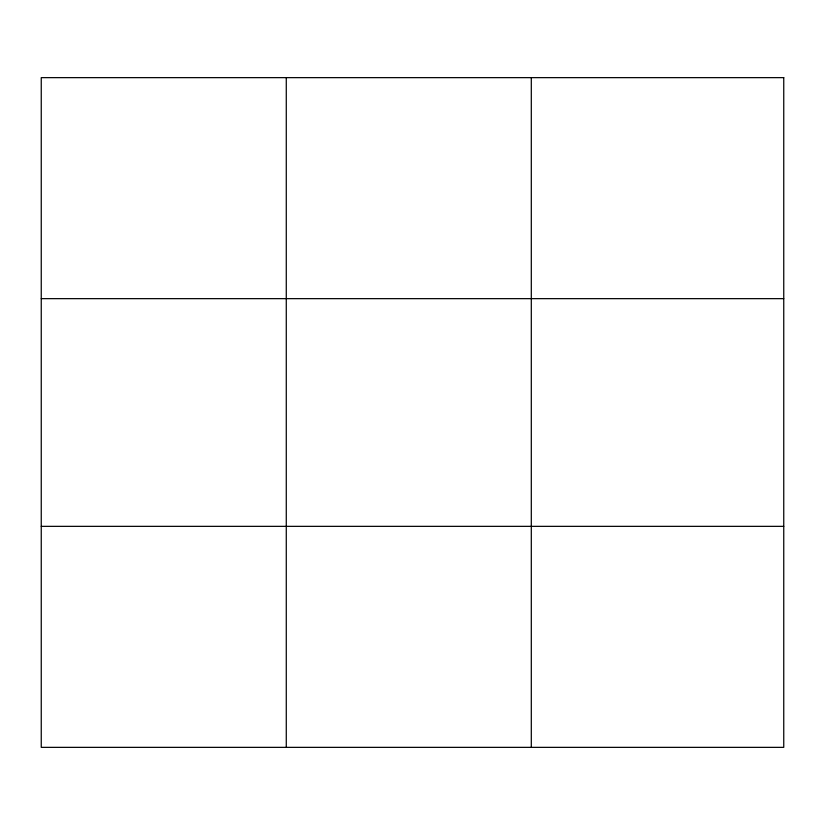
<?xml version="1.0" encoding="UTF-8"?>
<svg xmlns="http://www.w3.org/2000/svg" width="825" height="825" viewBox="0 0 825 825"><rect width="100%" height="100%" fill="white"/><g stroke="black" fill="none" stroke-linecap="round" stroke-linejoin="round"><path stroke-width="1.24" d="M286.275 77.643L286.275 747.357M531.3 77.643L531.3 747.357M41.25 298.65L783.75 298.65M41.25 526.35L783.75 526.35M783.75 77.643L783.75 747.357L41.25 747.357L41.25 77.643L783.75 77.643"/></g></svg>
